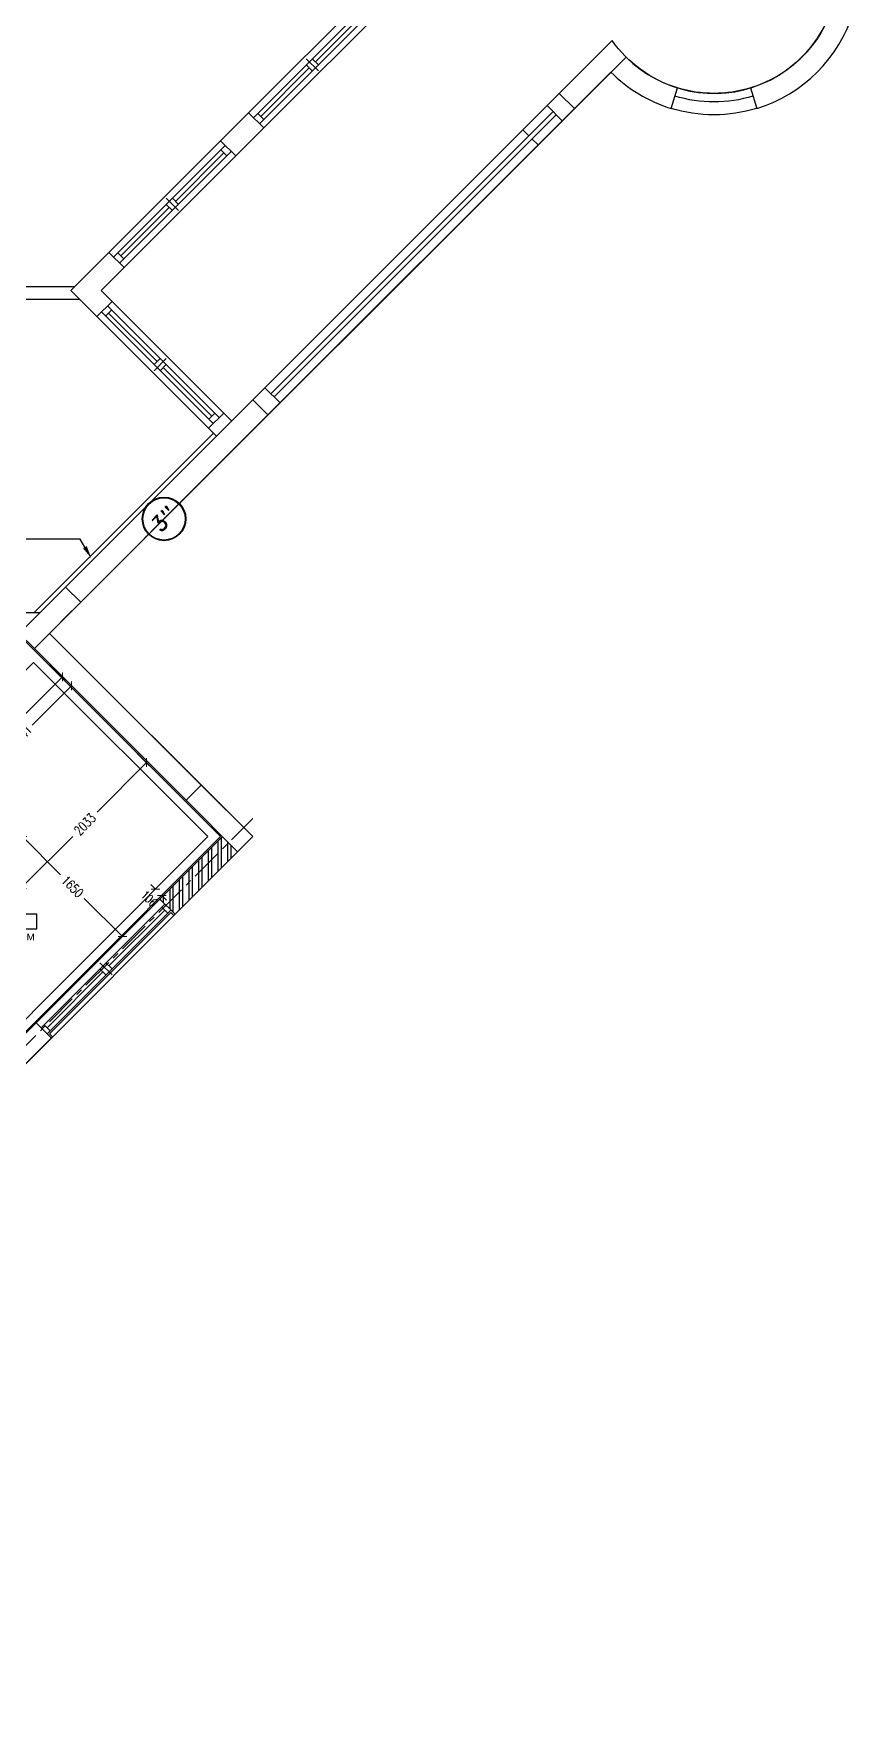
# Model space of a CAD drawing. Header units: millimetres. Extents: x 186805 to 449048, y 2167 to 51540.
# Drawn here: x 314061 to 323614, y 3555 to 23132 of the extents above; entities that cross this region are included whole.
import ezdxf
from ezdxf.enums import TextEntityAlignment as Align

# ---------------------------------------------------------------- set-up
doc = ezdxf.new("R2010")
doc.units = ezdxf.units.MM
for name, pattern in [('BC$0$XR-BAS2-BLOCK-B$1$CENTER', [2, 1.25, -0.25, 0.25, -0.25]), ('CENTER', [2, 1.25, -0.25, 0.25, -0.25]), ('HIDDEN2', [0.1875, 0.125, -0.0625])]:
    doc.linetypes.add(name, pattern=pattern)
doc.layers.get('0').update_dxf_attribs({"linetype": 'CONTINUOUS'})
doc.layers.get('Defpoints').update_dxf_attribs({"linetype": 'CONTINUOUS'})
for name, color, linetype, lineweight in [('0-60x60-C', 3, 'CONTINUOUS', 13), ('BC$0$a-conc', 6, 'CONTINUOUS', 30), ('wall', 4, 'CONTINUOUS', 25)]:
    doc.layers.add(name, color=color, linetype=linetype, lineweight=lineweight)
for name, color, linetype in [('0-cornice-C', 3, 'CONTINUOUS'), ('0TG-grid', 9, 'CENTER'), ('0TG-text', 4, 'CONTINUOUS'), ('A-ABOVE DOOR', 1, 'HIDDEN2'), ('A-CONC-BLDG', 6, 'CONTINUOUS'), ('A-FLORRAIL', 92, 'CONTINUOUS'), ('A-JOINT', 4, 'CONTINUOUS'), ('a-proj', 40, 'CONTINUOUS'), ('a-wall', 140, 'CONTINUOUS'), ('A-WIND', 4, 'CONTINUOUS'), ('ALAN', 6, 'CONTINUOUS'), ('BC$0$SHORE-AXE$0$A-SYMBOLS', 55, 'CONTINUOUS'), ('BC-A-HATCH', 8, 'CONTINUOUS'), ('dimension', 7, 'CONTINUOUS'), ('HATCH', 8, 'CONTINUOUS'), ('TEXT', 3, 'CONTINUOUS'), ('txt1', 4, 'CONTINUOUS')]:
    doc.layers.add(name, color=color, linetype=linetype)
doc.styles.add('BC$0$SHORE-AXE$0$ROMAND', font='ROMAND')
doc.styles.add('BW.B$0$SAS', font='sanss___.ttf')
doc.styles.add('ROMANS_075', font='romans.shx', dxfattribs={"width": 0.75})
doc.dimstyles.new('ARCH_1-50B$0', dxfattribs={"dimscale": 1000, "dimtxt": 0.11, "dimasz": 0.075, "dimexe": 0.05, "dimexo": 0.05, "dimgap": 0.055, "dimtad": 0, "dimdec": 0, "dimrnd": 1, "dimzin": 12, "dimdsep": 46, "dimtxsty": 'ROMANS_075', "dimblk1": 'ARCHTICK', "dimblk2": 'ARCHTICK', "dimsah": 1, "dimcen": 0.07, "dimclrd": 9, "dimclre": 9, "dimadec": 0, "dimazin": 0, "dimtfac": 1, "dimtdec": 0, "dimtofl": 0, "dimtmove": 0, "dimatfit": 3, "dimldrblk": 'ARCHTICK', "dimfxl": 0.05, "dimtolj": 1, "dimtzin": 12, "dimarcsym": 0})

# ---------------------------------------------------------------- blocks, each defined once
blk = doc.blocks.new('A$C7C4A1575')
at = {"layer": 'A-ABOVE DOOR', "color": 8, "linetype": 'Continuous'}
for p, q in [((83769, 40107), (85211, 38664)), ((83592, 39930), (85034, 38487)), ((84299, 31699), (85600, 33000)), ((85777, 32824), (84476, 31522)), ((84440, 30950), (85741, 29649)), ((85918, 29825), (84617, 31126)), ((88181, 27563), (86243, 29500)), ((86067, 29323), (88004, 27386))]:
    blk.add_line(p, q, dxfattribs=at)
at = {"layer": 'A-CONC-BLDG', "color": 8}
for points in [[(85515, 37158), (85338, 37335), (85939, 37936), (86116, 37759)], [(83571, 35567), (86293, 32845), (86116, 32668), (83394, 35390)]]:
    blk.add_lwpolyline(points, close=True, dxfattribs=at)
for points in [[(89687, 29097), (89864, 29274), (90288, 28850, -0.122321), (90990, 29272), (91064, 29033, 0.166552), (90303, 28481)], [(91917, 29033), (91990, 29272, -0.248358), (93115, 28147), (92876, 28074, 0.248358)]]:
    blk.add_lwpolyline(points, format="xyb", close=True, dxfattribs=at)
at = {"layer": 'A-FLORRAIL', "color": 8}
for p, q in [((86258, 32527), (86434, 32703)), ((86258, 32527), (86434, 32703)), ((89864, 29274), (86293, 32845)), ((89687, 29097), (86116, 32668)), ((89616, 29309), (86328, 32597)), ((89652, 29345), (86364, 32633)), ((89334, 29592), (89263, 29521)), ((89440, 29698), (89369, 29627)), ((89722, 29415), (89546, 29238))]:
    blk.add_line(p, q, dxfattribs=at)
at = {"layer": 'A-JOINT', "color": 8}
blk.add_lwpolyline([(83563, 35150), (85657, 33057)], dxfattribs=at)
at = {"layer": 'a-proj', "color": 8}
for radius in [1700, 1550, 1450]:
    blk.add_arc((91490, 27647), radius, 72.8954, 107.1046, dxfattribs=at)
at = {"layer": 'a-wall', "color": 8}
for p, q in [((82206, 41316), (83592, 39930)), ((83769, 40107), (82383, 41493)), ((83592, 39930), (83769, 40107)), ((85211, 38664), (85034, 38487)), ((85939, 37936), (85211, 38664)), ((85034, 38487), (85763, 37759)), ((85338, 37335), (83571, 35567)), ((83747, 35390), (85515, 37158)), ((83634, 35150), (79292, 35150)), ((85600, 33000), (85692, 33092)), ((85777, 32824), (85600, 33000)), ((85869, 32915), (85777, 32824)), ((84299, 31699), (83995, 31395)), ((84476, 31522), (84299, 31699)), ((84476, 31522), (84348, 31395)), ((84100, 31500), (80572, 31500)), ((84040, 31350), (80572, 31350)), ((83995, 31395), (84440, 30950)), ((84617, 31126), (84348, 31395)), ((84440, 30950), (84617, 31126)), ((85918, 29825), (85741, 29649)), ((85918, 29825), (86243, 29500)), ((86067, 29323), (85741, 29649)), ((86243, 29500), (86067, 29323))]:
    blk.add_line(p, q, dxfattribs=at)
at = {"layer": 'A-WIND', "color": 8}
for p, q in [((85091, 38544), (83648, 39986)), ((83684, 39951), (83754, 40022)), ((85162, 38615), (83719, 40057)), ((83719, 39986), (84370, 39336)), ((84334, 39301), (84405, 39371)), ((84476, 39371), (84334, 39230)), ((84405, 39230), (84476, 39301)), ((84440, 39265), (85091, 38615)), ((85056, 38579), (85126, 38650)), ((85653, 32944), (84351, 31643)), ((85603, 32894), (85674, 32824)), ((85723, 32873), (84422, 31572)), ((85073, 32293), (85638, 32859)), ((85108, 32187), (84967, 32329)), ((85037, 32329), (85108, 32258)), ((84436, 31657), (85002, 32222)), ((84967, 32258), (85037, 32187)), ((84401, 31692), (84472, 31621)), ((85794, 29705), (84493, 31006)), ((84542, 30957), (84613, 31027)), ((85865, 29776), (84564, 31077)), ((84578, 30992), (85143, 30426)), ((85108, 30391), (85179, 30462)), ((85249, 30462), (85108, 30320)), ((85179, 30320), (85249, 30391)), ((85214, 30356), (85780, 29790)), ((85744, 29755), (85815, 29825)), ((88061, 27442), (86123, 29380)), ((86173, 29330), (86243, 29401)), ((88132, 27513), (86194, 29451)), ((86208, 29366), (86774, 28800)), ((86880, 28835), (86738, 28694)), ((86738, 28765), (86809, 28835)), ((86809, 28694), (86880, 28765)), ((86845, 28729), (87410, 28164))]:
    blk.add_line(p, q, dxfattribs=at)
at = {"layer": 'ALAN', "color": 8}
blk.add_lwpolyline([(78479, 45396), (83783, 40093), (83747, 40057), (85162, 38643), (85197, 38678), (86116, 37759), (83747, 35390), (90465, 28673, -2.414214), (90465, 26622)], format="xyb", dxfattribs=at)
at = {"layer": 'txt1', "color": 8}
for p, q in [((84105, 34291), (82836, 34291)), ((84159, 34385), (84105, 34291))]:
    blk.add_line(p, q, dxfattribs=at)
blk.add_solid([(84234, 34514), (84137, 34397), (84181, 34372)], dxfattribs=at)
blk = doc.blocks.new('A$C32DD6ECA')
at = {"layer": '0-60x60-C', "color": 16, "xscale": 0.04183124983683228, "yscale": 0.04183124983683228, "zscale": 0.04183124983683228, "rotation": 180}
blk.add_blockref('A$C7C4A1575', (4397.08, 2202.64), dxfattribs=at)
blk = doc.blocks.new('W1')
at = {"layer": 'A-WIND'}
for p, q in [((-1000, 230), (-1000, 30)), ((-2020, 180), (20, 180)), ((-2020, 80), (20, 80)), ((-1970, 80), (-1970, 180)), ((-1050, 130), (-1970, 130)), ((-1050, 80), (-1050, 180)), ((-950, 80), (-950, 180)), ((-30, 130), (-950, 130)), ((-30, 80), (-30, 180))]:
    blk.add_line(p, q, dxfattribs=at)
blk = doc.blocks.new('BC$0$SHORE-AXE$0$A-SYM18')
at = {"color": 0, "linetype": 'ByBlock'}
blk.add_line((0, 266), (0, 0), dxfattribs=at)
for radius in [508, 500, 492]:
    blk.add_circle((0, 774), radius, dxfattribs=at)
at = {"color": 0, "linetype": 'ByBlock', "style": 'BC$0$SHORE-AXE$0$ROMAND'}
blk.add_attdef('AXE_NUMBER', text='', height=360, dxfattribs=at).set_placement((0, 774), align=Align.MIDDLE)
blk = doc.blocks.new('_ArchTick')
at = {"color": 0, "linetype": 'ByBlock', "const_width": 0.15}
blk.add_lwpolyline([(-0.5, -0.5), (0.5, 0.5)], dxfattribs=at)
blk = doc.blocks.new('*D188')
at = {"layer": 'Defpoints', "color": 0, "transparency": 16777216}
for p in [(-562226, -206931), (-561897, -207260), (-563676, -208381)]:
    blk.add_point(p, dxfattribs=at)
at = {"layer": 'dimension', "color": 9, "lineweight": -2, "transparency": 16777216}
for p, q in [((-562191, -206967), (-561862, -207295)), ((-561897, -207260), (-562540, -207903)), ((-563347, -208710), (-562704, -208067)), ((-563641, -208416), (-563312, -208745))]:
    blk.add_line(p, q, dxfattribs=at)
at = {"layer": 'dimension', "color": 9, "lineweight": -2, "transparency": 16777216, "xscale": 75, "yscale": 75, "zscale": 75}
for p, rotation in [((-561897, -207260), 44.99999999998274), ((-563347, -208710), 224.9999999999827)]:
    blk.add_blockref('_ArchTick', p, dxfattribs=dict(at, rotation=rotation))
at = {"layer": 'dimension', "color": 0, "transparency": 16777216, "insert": (-562622, -207985), "char_height": 100, "attachment_point": 5, "rotation": 45, "style": 'ROMANS_075'}
blk.add_mtext('\\A1;EQ', dxfattribs=at)
blk = doc.blocks.new('*D106')
at = {"layer": 'Defpoints', "color": 0, "transparency": 16777216}
for p in [(-560817, -209735), (-560742, -209810), (-560741, -209809)]:
    blk.add_point(p, dxfattribs=at)
at = {"layer": 'dimension', "color": 9, "lineweight": -2, "transparency": 16777216}
for p, q in [((-560816, -209734), (-560869, -209681)), ((-560782, -209700), (-560781, -209698)), ((-560741, -209809), (-560688, -209862)), ((-560707, -209775), (-560706, -209773))]:
    blk.add_line(p, q, dxfattribs=at)
at = {"layer": 'dimension', "color": 9, "lineweight": -2, "transparency": 16777216, "xscale": 75, "yscale": 75, "zscale": 75}
for p, rotation in [((-560816, -209734), 314.9999999999778), ((-560741, -209809), 134.9999999999778)]:
    blk.add_blockref('_ArchTick', p, dxfattribs=dict(at, rotation=rotation))
at = {"layer": 'dimension', "color": 0, "transparency": 16777216, "insert": (-560889, -209846), "char_height": 100, "attachment_point": 5, "rotation": 315, "style": 'ROMANS_075'}
blk.add_mtext('\\A1;106', dxfattribs=at)
blk = doc.blocks.new('*D127')
at = {"layer": 'Defpoints', "color": 0, "transparency": 16777216}
for p in [(-562077, -207080), (-561792, -207366), (-563387, -208092)]:
    blk.add_point(p, dxfattribs=at)
at = {"layer": 'dimension', "color": 9, "lineweight": -2, "transparency": 16777216}
for p, q in [((-562042, -207115), (-561756, -207401)), ((-561792, -207366), (-562251, -207825)), ((-562952, -208526), (-562493, -208067)), ((-563351, -208127), (-562917, -208562))]:
    blk.add_line(p, q, dxfattribs=at)
at = {"layer": 'dimension', "color": 9, "lineweight": -2, "transparency": 16777216, "xscale": 75, "yscale": 75, "zscale": 75}
for p, rotation in [((-561792, -207366), 45), ((-562952, -208526), 225)]:
    blk.add_blockref('_ArchTick', p, dxfattribs=dict(at, rotation=rotation))
at = {"layer": 'dimension', "color": 0, "transparency": 16777216, "insert": (-562372, -207946), "char_height": 100, "attachment_point": 5, "rotation": 45, "style": 'ROMANS_075'}
blk.add_mtext('\\A1;1641', dxfattribs=at)
blk = doc.blocks.new('*D210')
at = {"layer": 'Defpoints', "color": 0, "transparency": 16777216}
for p in [(-562649, -209405), (-561199, -210288), (-561483, -210572)]:
    blk.add_point(p, dxfattribs=at)
at = {"layer": 'dimension', "color": 9, "lineweight": -2, "transparency": 16777216}
for p, q in [((-562614, -209370), (-562330, -209086)), ((-562365, -209121), (-561920, -209567)), ((-561199, -210288), (-561645, -209842)), ((-561447, -210536), (-561164, -210252))]:
    blk.add_line(p, q, dxfattribs=at)
at = {"layer": 'dimension', "color": 9, "lineweight": -2, "transparency": 16777216, "xscale": 75, "yscale": 75, "zscale": 75}
for p, rotation in [((-562365, -209121), 134.9999999997105), ((-561199, -210288), 314.9999999997105)]:
    blk.add_blockref('_ArchTick', p, dxfattribs=dict(at, rotation=rotation))
at = {"layer": 'dimension', "color": 0, "transparency": 16777216, "insert": (-561782, -209705), "char_height": 110, "attachment_point": 5, "rotation": 315, "style": 'ROMANS_075'}
blk.add_mtext('\\A1;1650', dxfattribs=at)
blk = doc.blocks.new('*D211')
at = {"layer": 'Defpoints', "color": 0, "transparency": 16777216}
for p in [(-561212, -207967), (-560918, -208260), (-562650, -209405)]:
    blk.add_point(p, dxfattribs=at)
at = {"layer": 'dimension', "color": 9, "lineweight": -2, "transparency": 16777216}
for p, q in [((-561176, -208002), (-560883, -208296)), ((-560918, -208260), (-561496, -208838)), ((-562356, -209698), (-561779, -209121)), ((-562614, -209440), (-562321, -209733))]:
    blk.add_line(p, q, dxfattribs=at)
at = {"layer": 'dimension', "color": 9, "lineweight": -2, "transparency": 16777216, "xscale": 75, "yscale": 75, "zscale": 75}
for p, rotation in [((-560918, -208260), 44.99999999999189), ((-562356, -209698), 224.9999999999919)]:
    blk.add_blockref('_ArchTick', p, dxfattribs=dict(at, rotation=rotation))
at = {"layer": 'dimension', "color": 0, "transparency": 16777216, "insert": (-561637, -208979), "char_height": 110, "attachment_point": 5, "rotation": 45, "style": 'ROMANS_075'}
blk.add_mtext('\\A1;2033', dxfattribs=at)
blk = doc.blocks.new('A$C35C014DB')
at = {"layer": 'BC-A-HATCH'}
h = blk.add_hatch(dxfattribs=at)
h.set_pattern_fill('ANSI32', color=8, scale=300, angle=45, style=0)
h.set_pattern_definition([(270, (-87662.5, -5465.6), (-112.5, -2e-14), []), (270, (-87625, -5503.1), (-112.5, -2e-14), [])])
h.paths.add_polyline_path([(21134.6, 9983.7), (20957.8, 10160.5), (21686.1, 10888.8), (21862.9, 10712.1)])
at = {"color": 9}
blk.add_lwpolyline([(18256.7, 7480.6), (21664.9, 10888.8), (19320.8, 13232.9), (15480.1, 13232.9), (15480.1, 12732.9), (14110.5, 12732.9), (12284.6, 10907), (13111.9, 10079.7), (14695.2, 11662.9), (15134.9, 11662.9), (18065.7, 8732.2), (17535.4, 8201.8)], close=True, dxfattribs=at)
at = {"layer": '0-cornice-C', "color": 1}
blk.add_lwpolyline([(19483.5, 12920.4), (16755.5, 10192.3), (18787, 8160.8), (21515, 10888.8)], close=True, dxfattribs=at)
at = {"layer": '0TG-grid', "linetype": 'BC$0$XR-BAS2-BLOCK-B$1$CENTER', "ltscale": 300}
for p, q in [((19670.9, 13257.6), (20731.5, 14318.3)), ((11609.8, 671.1), (22039.7, 11101))]:
    blk.add_line(p, q, dxfattribs=at)
at = {"layer": 'A-ABOVE DOOR', "linetype": 'Continuous'}
for p, q in [((19515.3, 8718), (20957.8, 10160.5)), ((19692.1, 8541.2), (21134.6, 9983.7))]:
    blk.add_line(p, q, dxfattribs=at)
at = {"layer": 'A-CONC-BLDG'}
blk.add_lwpolyline([(19857.6, 13797.9), (19317.3, 13257.6), (19494.1, 13080.9), (20034.4, 13621.2)], dxfattribs=at)
at = {"layer": 'BC$0$a-conc'}
blk.add_line((19857.6, 13797.9), (20034.4, 13621.2), dxfattribs=at)
blk.add_line((19857.6, 13797.9), (20034.4, 13621.2), dxfattribs=at)
at = {"layer": 'HATCH'}
blk.add_lwpolyline([(21438.6, 11489.9), (21261.9, 11313.1), (21862.9, 10712.1), (22039.7, 10888.8)], close=True, dxfattribs=at)
at = {"layer": 'TEXT', "color": 4}
blk.add_lwpolyline([(18769.5, 9813.1), (19522, 9813.1), (19522, 9984.9), (18769.5, 9984.9)], close=True, dxfattribs=at)
at = {"layer": 'wall'}
for p, q in [((19557.6, 13497.9), (15215.1, 13497.9)), ((19670.9, 13257.6), (21438.6, 11489.9)), ((21261.9, 11313.1), (19494.1, 13080.9)), ((20957.8, 10160.5), (21686.1, 10888.8)), ((21862.9, 10712.1), (21134.6, 9983.7)), ((21134.6, 9983.7), (20957.8, 10160.5)), ((18787, 7989.7), (19515.3, 8718)), ((19515.3, 8718), (19692.1, 8541.2)), ((19692.1, 8541.2), (18306.1, 7155.3))]:
    blk.add_line(p, q, dxfattribs=at)
at = {"layer": 'A-WIND', "rotation": 225.0000000000737}
blk.add_blockref('W1', (19529.4, 8732.2), dxfattribs=at)
at = {"layer": 'BC$0$SHORE-AXE$0$A-SYMBOLS'}
ref = blk.add_blockref('BC$0$SHORE-AXE$0$A-SYM18', (20731.5, 14318.3), dxfattribs=dict(at, xscale=0.5000000000039431, yscale=0.5000000000039431, zscale=0.5000000000039431, rotation=315))
ref.add_attrib('AXE_NUMBER', '3"', dxfattribs={"layer": '0', "color": 3, "linetype": 'ByBlock', "height": 180, "rotation": 45, "style": 'BC$0$SHORE-AXE$0$ROMAND'}).set_placement((21005, 14591.8), align=Align.MIDDLE)
at = {"layer": '0TG-text', "style": 'BW.B$0$SAS'}
blk.add_text('BEDROOM', height=80, dxfattribs=at).set_placement((18919.9, 9680.2))
at = {"layer": 'dimension'}
dim = blk.add_aligned_dim(p1=(18044.5, 11631.3), p2=(19494.1, 13080.9), distance=-465.2, text='EQ', dimstyle='ARCH_1-50B$0', override={"dimtxt": 0.1, "dimtmove": 2}, dxfattribs=at)
dim.commit()
dim.dimension.update_dxf_attribs({"geometry": '*D188', "text_midpoint": (19098.2, 12027.2), "insert": (581720.5, 220012)})
dim = blk.add_linear_dim(base=(19928.8, 12646.1), p1=(18333.7, 11920.5), p2=(19643, 12931.9), angle=225, dimstyle='ARCH_1-50B$0', override={"dimtxt": 0.1, "dimtmove": 2}, dxfattribs=at)
dim.commit()
dim.dimension.update_dxf_attribs({"geometry": '*D127', "text_midpoint": (19348.7, 12065.9), "insert": (581720.5, 220012)})
at = {"layer": 'dimension', "color": 2}
for p1, p2, distance, picture, middle in [((19070.9, 10607.3), (20508.6, 12045.1), -414.9, '*D211', (20083.1, 11032.8)), ((19071.3, 10606.8), (20237.7, 9440.4), 401.5, '*D210', (19938.4, 10307.5))]:
    dim = blk.add_aligned_dim(p1=p1, p2=p2, distance=distance, dimstyle='ARCH_1-50B$0', dxfattribs=at)
    dim.commit()
    dim.dimension.update_dxf_attribs({"geometry": picture, "text_midpoint": middle, "insert": (581720.5, 220012)})
at = {"layer": 'dimension'}
dim = blk.add_linear_dim(base=(20979.5, 10203.4), p1=(20903.1, 10276.9), p2=(20978, 10202), angle=315, dimstyle='ARCH_1-50B$0', override={"dimtxt": 0.1, "dimtmove": 2}, dxfattribs=at)
dim.commit()
dim.dimension.update_dxf_attribs({"geometry": '*D106', "text_midpoint": (20831.5, 10165.7), "dimtype": 129, "insert": (581720.5, 220012)})

msp = doc.modelspace()

# ---------------------------------------------------------------- block references
at = {"linetype": 'ByBlock'}
msp.add_blockref('A$C35C014DB', (294575.3, 2884.3), dxfattribs=at)
at = {"layer": '0-60x60-C', "color": 16, "xscale": -23.90557308239969, "yscale": 23.90557308239969, "zscale": 23.90557308239969}
msp.add_blockref('A$C32DD6ECA', (335613.6, -1123), dxfattribs=at)

doc.saveas('drawing.dxf')
